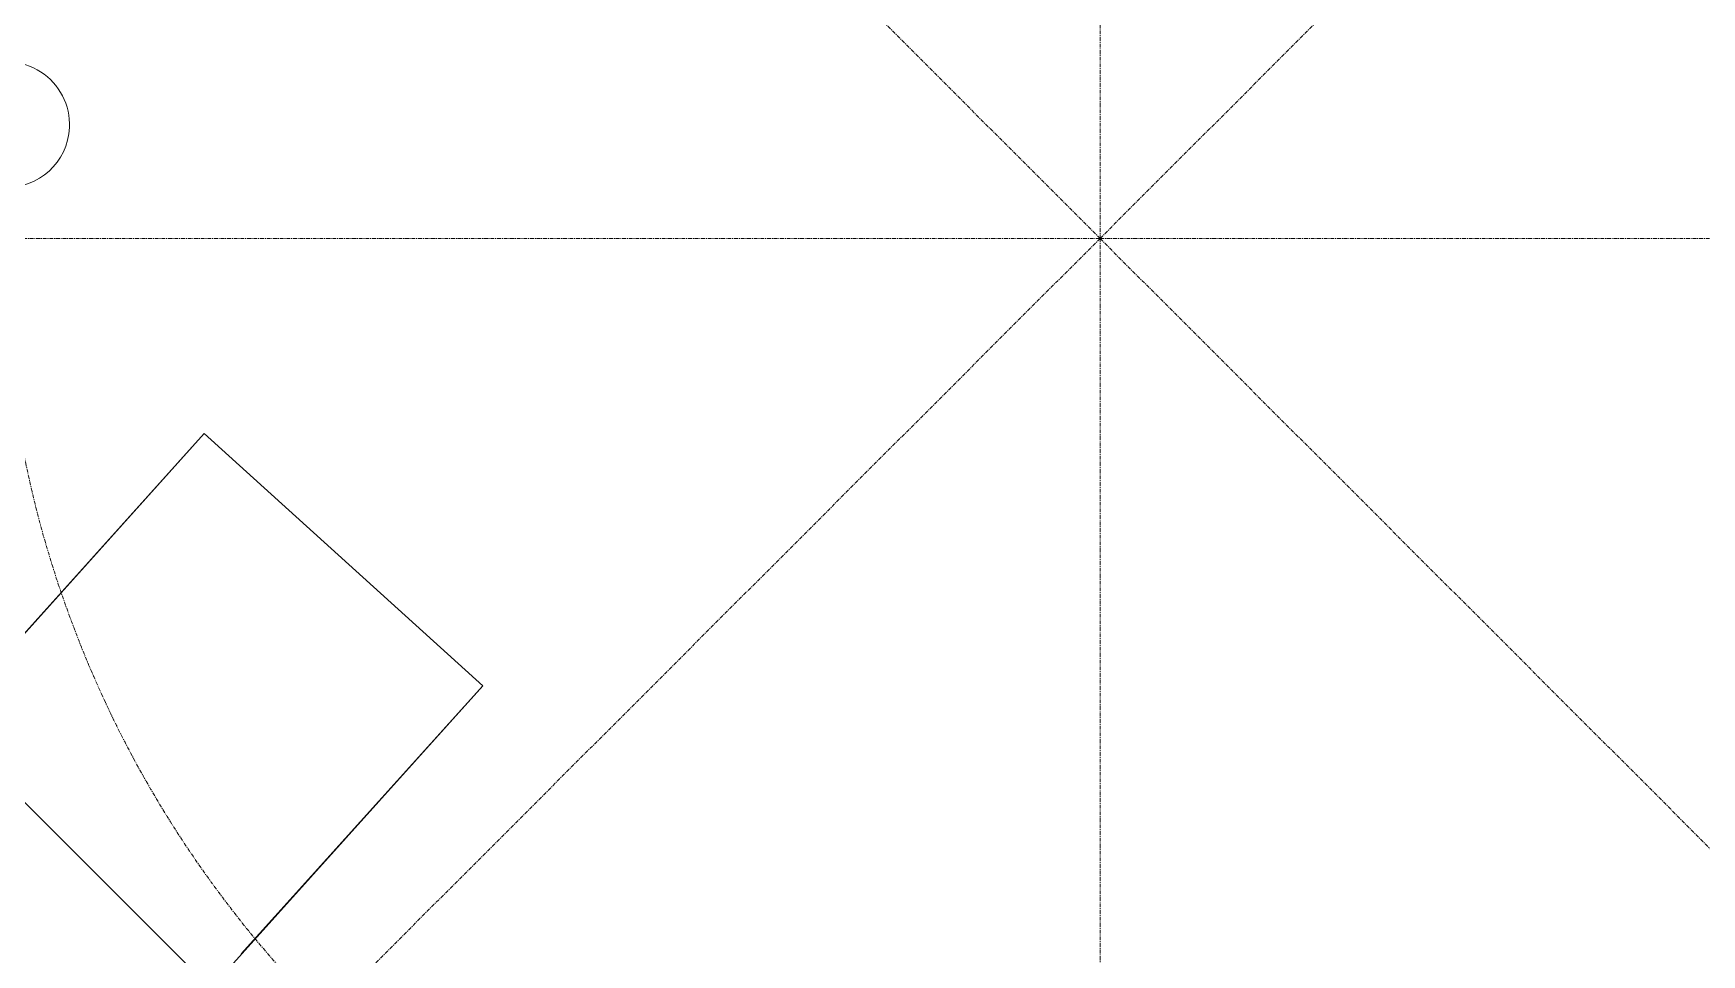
# Model space of a CAD drawing. Header units: millimetres. Extents: x 223 to 163467, y -12002 to 99672.
# Drawn here: x 115764 to 121085, y -2305 to 633 of the extents above; entities that cross this region are included whole.
import ezdxf

# ---------------------------------------------------------------- set-up
doc = ezdxf.new("R2010")
doc.units = ezdxf.units.MM
doc.linetypes.add('ADSK_Линия сетки', pattern=[21, 12, -3, 3, -3])
for name, color, linetype, lineweight in [('A-ANNO-DIMS', 7, 'Continuous', 9), ('S-GRID', 7, 'Continuous', 9), ('S-GRID-IDEN', 7, 'Continuous', 9)]:
    doc.layers.add(name, color=color, linetype=linetype, lineweight=lineweight)
for name, color, linetype in [('PDF _A-AREA', 7, 'Continuous'), ('PDF _A-DETL', 7, 'Continuous'), ('PDF _A-FLOR', 7, 'Continuous'), ('PDF _A-GLAZ-CWMG', 7, 'Continuous'), ('PDF _I-WALL', 7, 'Continuous')]:
    doc.layers.add(name, color=color, linetype=linetype)
doc.styles.add('GOST Common_I_6', font='ARIALN.TTF', dxfattribs={"height": 125})
doc.dimstyles.new('Диагональ_-_Gost_2_5мм', dxfattribs={"dimscale": 304.8, "dimtxt": 125.714375, "dimasz": 0.492126, "dimexe": 0.393701, "dimexo": 0.246063, "dimgap": 0.287073, "dimtad": 1, "dimdec": 0, "dimzin": 0, "dimdsep": 46, "dimtxsty": 'GOST Common_I_6', "dimsah": 1, "dimcen": 0.09, "dimdle": 0.393701, "dimazin": 0, "dimtfac": 1, "dimtdec": 4, "dimtix": 1, "dimtmove": 0, "dimatfit": 3, "dimfxl": 1, "dimtvp": 1, "dimtfill": 1, "dimtolj": 1, "dimtzin": 0, "dimarcsym": 2})

# ---------------------------------------------------------------- blocks, each defined once
blk = doc.blocks.new('*D333')
at = {"layer": 'A-ANNO-DIMS', "color": 0, "lineweight": -2, "transparency": 16777216}
for p, q in [((81110.1, 24600.2), (81311.7, 24398.7)), ((78830.9, 19097.7), (79115.9, 19097.7))]:
    blk.add_line(p, q, dxfattribs=at)
blk.add_arc((86612.7, 19097.7), 7616.7, 136.12837, 178.87163, dxfattribs=at)
at = {"layer": 'A-ANNO-DIMS', "color": 0, "transparency": 16777216}
for points in [[(81104, 24393.9), (81139.7, 24358.9), (81226.8, 24483.5)], [(79022.4, 19247.4), (78972.4, 19247.9), (78995.9, 19097.7)]]:
    blk.add_solid(points, dxfattribs=at)
at = {"layer": 'Defpoints', "color": 0, "transparency": 16777216}
for p in [(81057.1, 24653.2), (80016.4, 22906), (78755.9, 19097.7), (86612.7, 19097.7)]:
    blk.add_point(p, dxfattribs=at)
at = {"layer": 'A-ANNO-DIMS', "color": 0, "transparency": 16777216, "insert": (79437.1, 22069.9), "char_height": 125, "width": 588.088, "attachment_point": 5, "rotation": 67.5, "style": 'GOST Common_I_6', "bg_fill": 3, "box_fill_scale": 1.1, "bg_fill_color": 256, "bg_fill_true_color": 13158600, "bg_fill_transparency": 0}
blk.add_mtext('\\A1;45.00°', dxfattribs=at)
blk = doc.blocks.new('*D334')
at = {"layer": 'A-ANNO-DIMS', "color": 0, "lineweight": -2, "transparency": 16777216}
for p, q in [((86612.7, 26879.4), (86612.7, 26594.4)), ((81110.1, 24600.2), (81311.7, 24398.7))]:
    blk.add_line(p, q, dxfattribs=at)
blk.add_arc((86612.7, 19097.7), 7616.7, 91.12837, 133.87163, dxfattribs=at)
at = {"layer": 'A-ANNO-DIMS', "color": 0, "transparency": 16777216}
for points in [[(86462.4, 26737.9), (86462.9, 26687.9), (86612.7, 26714.4)], [(81351.4, 24570.7), (81316.4, 24606.4), (81226.8, 24483.5)]]:
    blk.add_solid(points, dxfattribs=at)
at = {"layer": 'Defpoints', "color": 0, "transparency": 16777216}
for p in [(86612.7, 26954.4), (84641.3, 26454.9), (81057.1, 24653.2), (86612.7, 19097.7)]:
    blk.add_point(p, dxfattribs=at)
at = {"layer": 'A-ANNO-DIMS', "color": 0, "transparency": 16777216, "insert": (83640.4, 26273.2), "char_height": 125, "width": 588.088, "attachment_point": 5, "rotation": 22.5, "style": 'GOST Common_I_6', "bg_fill": 3, "box_fill_scale": 1.1, "bg_fill_color": 256, "bg_fill_true_color": 13158600, "bg_fill_transparency": 0}
blk.add_mtext('\\A1;45.00°', dxfattribs=at)
blk = doc.blocks.new('*D335')
at = {"layer": 'A-ANNO-DIMS', "color": 0, "lineweight": -2, "transparency": 16777216}
for p, q in [((86612.7, 26879.4), (86612.7, 26594.4)), ((92115.2, 24600.2), (91913.7, 24398.7))]:
    blk.add_line(p, q, dxfattribs=at)
blk.add_arc((86612.7, 19097.7), 7616.7, 46.12837, 88.87163, dxfattribs=at)
at = {"layer": 'A-ANNO-DIMS', "color": 0, "transparency": 16777216}
for points in [[(86762.4, 26687.9), (86762.9, 26737.9), (86612.7, 26714.4)], [(91908.9, 24606.4), (91873.9, 24570.7), (91998.5, 24483.5)]]:
    blk.add_solid(points, dxfattribs=at)
at = {"layer": 'Defpoints', "color": 0, "transparency": 16777216}
for p in [(86612.7, 26954.4), (90421, 25693.9), (92168.2, 24653.2), (86612.7, 19097.7)]:
    blk.add_point(p, dxfattribs=at)
at = {"layer": 'A-ANNO-DIMS', "color": 0, "transparency": 16777216, "insert": (89584.9, 26273.2), "char_height": 125, "width": 588.088, "attachment_point": 5, "rotation": 337.5, "style": 'GOST Common_I_6', "bg_fill": 3, "box_fill_scale": 1.1, "bg_fill_color": 256, "bg_fill_true_color": 13158600, "bg_fill_transparency": 0}
blk.add_mtext('\\A1;45.00°', dxfattribs=at)
blk = doc.blocks.new('*D336')
at = {"layer": 'A-ANNO-DIMS', "color": 0, "lineweight": -2, "transparency": 16777216}
for p, q in [((92115.2, 24600.2), (91913.7, 24398.7)), ((94394.4, 19097.7), (94109.4, 19097.7))]:
    blk.add_line(p, q, dxfattribs=at)
blk.add_arc((86612.7, 19097.7), 7616.7, 1.12837, 43.87163, dxfattribs=at)
at = {"layer": 'A-ANNO-DIMS', "color": 0, "transparency": 16777216}
for points in [[(92085.7, 24358.9), (92121.4, 24393.9), (91998.5, 24483.5)], [(94252.9, 19247.9), (94202.9, 19247.4), (94229.4, 19097.7)]]:
    blk.add_solid(points, dxfattribs=at)
at = {"layer": 'Defpoints', "color": 0, "transparency": 16777216}
for p in [(92168.2, 24653.2), (93969.9, 21069), (86612.7, 19097.7), (94469.4, 19097.7)]:
    blk.add_point(p, dxfattribs=at)
at = {"layer": 'A-ANNO-DIMS', "color": 0, "transparency": 16777216, "insert": (93788.2, 22069.9), "char_height": 125, "width": 588.088, "attachment_point": 5, "rotation": 292.5, "style": 'GOST Common_I_6', "bg_fill": 3, "box_fill_scale": 1.1, "bg_fill_color": 256, "bg_fill_true_color": 13158600, "bg_fill_transparency": 0}
blk.add_mtext('\\A1;45.00°', dxfattribs=at)
blk = doc.blocks.new('*D337')
at = {"layer": 'A-ANNO-DIMS', "color": 0, "lineweight": -2, "transparency": 16777216}
for p, q in [((94394.4, 19097.7), (94109.4, 19097.7)), ((92115.2, 13595.1), (91913.7, 13796.7))]:
    blk.add_line(p, q, dxfattribs=at)
blk.add_arc((86612.7, 19097.7), 7616.7, 316.12837, 358.87163, dxfattribs=at)
at = {"layer": 'A-ANNO-DIMS', "color": 0, "transparency": 16777216}
for points in [[(94202.9, 18947.9), (94252.9, 18947.4), (94229.4, 19097.7)], [(92121.4, 13801.4), (92085.7, 13836.4), (91998.5, 13711.8)]]:
    blk.add_solid(points, dxfattribs=at)
at = {"layer": 'Defpoints', "color": 0, "transparency": 16777216}
for p in [(86612.7, 19097.7), (94469.4, 19097.7), (93209, 15289.3), (92168.2, 13542.1)]:
    blk.add_point(p, dxfattribs=at)
at = {"layer": 'A-ANNO-DIMS', "color": 0, "transparency": 16777216, "insert": (93511, 16240.3), "char_height": 125, "width": 588.088, "attachment_point": 5, "rotation": 67.5, "style": 'GOST Common_I_6', "bg_fill": 3, "box_fill_scale": 1.1, "bg_fill_color": 256, "bg_fill_true_color": 13158600, "bg_fill_transparency": 0}
blk.add_mtext('\\A1;45.00°', dxfattribs=at)
blk = doc.blocks.new('*D338')
at = {"layer": 'A-ANNO-DIMS', "color": 0, "lineweight": -2, "transparency": 16777216}
for p, q in [((92115.2, 13595.1), (91913.7, 13796.7)), ((86612.7, 11315.9), (86612.7, 11600.9))]:
    blk.add_line(p, q, dxfattribs=at)
blk.add_arc((86612.7, 19097.7), 7616.7, 271.12837, 313.87163, dxfattribs=at)
at = {"layer": 'A-ANNO-DIMS', "color": 0, "transparency": 16777216}
for points in [[(91873.9, 13624.6), (91908.9, 13588.9), (91998.5, 13711.8)], [(86762.9, 11457.4), (86762.4, 11507.4), (86612.7, 11480.9)]]:
    blk.add_solid(points, dxfattribs=at)
at = {"layer": 'Defpoints', "color": 0, "transparency": 16777216}
for p in [(86612.7, 19097.7), (92168.2, 13542.1), (88584, 11740.4), (86612.7, 11240.9)]:
    blk.add_point(p, dxfattribs=at)
at = {"layer": 'A-ANNO-DIMS', "color": 0, "transparency": 16777216, "insert": (89470.1, 12199.3), "char_height": 125, "width": 588.088, "attachment_point": 5, "rotation": 22.5, "style": 'GOST Common_I_6', "bg_fill": 3, "box_fill_scale": 1.1, "bg_fill_color": 256, "bg_fill_true_color": 13158600, "bg_fill_transparency": 0}
blk.add_mtext('\\A1;45.00°', dxfattribs=at)
blk = doc.blocks.new('*D339')
at = {"layer": 'A-ANNO-DIMS', "color": 0, "lineweight": -2, "transparency": 16777216}
for p, q in [((78830.9, 19097.7), (79115.9, 19097.7)), ((81110.1, 13595.1), (81311.7, 13796.7))]:
    blk.add_line(p, q, dxfattribs=at)
blk.add_arc((86612.7, 19097.7), 7616.7, 181.12837, 223.87163, dxfattribs=at)
at = {"layer": 'A-ANNO-DIMS', "color": 0, "transparency": 16777216}
for points in [[(78972.4, 18947.4), (79022.4, 18947.9), (78995.9, 19097.7)], [(81139.7, 13836.4), (81104, 13801.4), (81226.8, 13711.8)]]:
    blk.add_solid(points, dxfattribs=at)
at = {"layer": 'Defpoints', "color": 0, "transparency": 16777216}
for p in [(78755.9, 19097.7), (86612.7, 19097.7), (79255.5, 17126.3), (81057.1, 13542.1)]:
    blk.add_point(p, dxfattribs=at)
at = {"layer": 'A-ANNO-DIMS', "color": 0, "transparency": 16777216, "insert": (79714.3, 16240.3), "char_height": 125, "width": 588.088, "attachment_point": 5, "rotation": 292.5, "style": 'GOST Common_I_6', "bg_fill": 3, "box_fill_scale": 1.1, "bg_fill_color": 256, "bg_fill_true_color": 13158600, "bg_fill_transparency": 0}
blk.add_mtext('\\A1;45.00°', dxfattribs=at)
blk = doc.blocks.new('*D340')
at = {"layer": 'A-ANNO-DIMS', "color": 0, "lineweight": -2, "transparency": 16777216}
for p, q in [((81110.1, 13595.1), (81311.7, 13796.7)), ((86612.7, 11315.9), (86612.7, 11600.9))]:
    blk.add_line(p, q, dxfattribs=at)
blk.add_arc((86612.7, 19097.7), 7616.7, 226.12837, 268.87163, dxfattribs=at)
at = {"layer": 'A-ANNO-DIMS', "color": 0, "transparency": 16777216}
for points in [[(81316.4, 13588.9), (81351.4, 13624.6), (81226.8, 13711.8)], [(86462.9, 11507.4), (86462.4, 11457.4), (86612.7, 11480.9)]]:
    blk.add_solid(points, dxfattribs=at)
at = {"layer": 'Defpoints', "color": 0, "transparency": 16777216}
for p in [(86612.7, 19097.7), (81057.1, 13542.1), (82804.3, 12501.4), (86612.7, 11240.9)]:
    blk.add_point(p, dxfattribs=at)
at = {"layer": 'A-ANNO-DIMS', "color": 0, "transparency": 16777216, "insert": (83755.3, 12199.3), "char_height": 125, "width": 588.088, "attachment_point": 5, "rotation": 337.5, "style": 'GOST Common_I_6', "bg_fill": 3, "box_fill_scale": 1.1, "bg_fill_color": 256, "bg_fill_true_color": 13158600, "bg_fill_transparency": 0}
blk.add_mtext('\\A1;45.00°', dxfattribs=at)
blk = doc.blocks.new('Ось сетки - D8-489723-1 этаж')
at = {"layer": 'S-GRID-IDEN'}
for start, end in [(360, 180), (180, 360)]:
    blk.add_arc((0, 0), 4, start, end, dxfattribs=at)
blk = doc.blocks.new('оси')
at = {"layer": 'S-GRID', "linetype": 'ADSK_Линия сетки'}
for q in [(86612.7, 27920.3), (80374.1, 25336.2), (77921.9, 19097.7), (80436.2, 12921.1), (86612.7, 8288.8), (95262.1, 19097.7), (92851.2, 12859.1)]:
    blk.add_line((86612.7, 19097.7), q, dxfattribs=at)
blk.add_arc((86612.7, 19097.7), 6000, 192.09621, 182.95219, dxfattribs=at)
at = {"layer": 'A-ANNO-DIMS'}
dim = blk.add_angular_dim_3p(base=(80016.4, 22906), center=(86612.7, 19097.7), p1=(81057.1, 24653.2), p2=(78755.9, 19097.7), dimstyle='Диагональ_-_Gost_2_5мм', override={"dimpost": '<>', "dimfxl": 6013.290219}, dxfattribs=at)
dim.commit()
dim.dimension.update_dxf_attribs({"geometry": '*D333', "text_midpoint": (79437.1, 22069.9)})
dim = blk.add_angular_dim_3p(base=(84641.3, 26454.9), center=(86612.7, 19097.7), p1=(86612.7, 26954.4), p2=(81057.1, 24653.2), dimstyle='Диагональ_-_Gost_2_5мм', override={"dimpost": '<>', "dimfxl": 6013.290219}, dxfattribs=at)
dim.commit()
dim.dimension.update_dxf_attribs({"geometry": '*D334', "text_midpoint": (83640.4, 26273.2)})
at = {"layer": 'S-GRID-IDEN', "xscale": 49.99999999999998, "yscale": 49.99999999999998, "zscale": 49.99999999999998, "rotation": 357.3315052165576}
blk.add_blockref('Ось сетки - D8-489723-1 этаж', (83125.8, 19460.4), dxfattribs=at)
at = {"layer": 'A-ANNO-DIMS'}
dim = blk.add_angular_dim_3p(base=(90421, 25693.9), center=(86612.7, 19097.7), p1=(92168.2, 24653.2), p2=(86612.7, 26954.4), dimstyle='Диагональ_-_Gost_2_5мм', override={"dimpost": '<>', "dimfxl": 6013.290219}, dxfattribs=at)
dim.commit()
dim.dimension.update_dxf_attribs({"geometry": '*D335', "text_midpoint": (89584.9, 26273.2)})
dim = blk.add_angular_dim_3p(base=(93969.9, 21069), center=(86612.7, 19097.7), p1=(94469.4, 19097.7), p2=(92168.2, 24653.2), dimstyle='Диагональ_-_Gost_2_5мм', override={"dimpost": '<>', "dimfxl": 6013.290219}, dxfattribs=at)
dim.commit()
dim.dimension.update_dxf_attribs({"geometry": '*D336', "text_midpoint": (93788.2, 22069.9)})
dim = blk.add_angular_dim_3p(base=(93209, 15289.3), center=(86612.7, 19097.7), p1=(92168.2, 13542.1), p2=(94469.4, 19097.7), dimstyle='Диагональ_-_Gost_2_5мм', override={"dimpost": '<>', "dimfxl": 6013.290219}, dxfattribs=at)
dim.commit()
dim.dimension.update_dxf_attribs({"geometry": '*D337', "text_midpoint": (93511, 16240.3)})
dim = blk.add_angular_dim_3p(base=(88584, 11740.4), center=(86612.7, 19097.7), p1=(86612.7, 11240.9), p2=(92168.2, 13542.1), dimstyle='Диагональ_-_Gost_2_5мм', override={"dimpost": '<>', "dimfxl": 6013.290219}, dxfattribs=at)
dim.commit()
dim.dimension.update_dxf_attribs({"geometry": '*D338', "text_midpoint": (89470.1, 12199.3)})
dim = blk.add_angular_dim_3p(base=(79255.5, 17126.3), center=(86612.7, 19097.7), p1=(78755.9, 19097.7), p2=(81057.1, 13542.1), dimstyle='Диагональ_-_Gost_2_5мм', override={"dimpost": '<>', "dimfxl": 6013.290219}, dxfattribs=at)
dim.commit()
dim.dimension.update_dxf_attribs({"geometry": '*D339', "text_midpoint": (79714.3, 16240.3)})
dim = blk.add_angular_dim_3p(base=(82804.3, 12501.4), center=(86612.7, 19097.7), p1=(81057.1, 13542.1), p2=(86612.7, 11240.9), dimstyle='Диагональ_-_Gost_2_5мм', override={"dimpost": '<>', "dimfxl": 6013.290219}, dxfattribs=at)
dim.commit()
dim.dimension.update_dxf_attribs({"geometry": '*D340', "text_midpoint": (83755.3, 12199.3)})
at = {"layer": 'S-GRID', "linetype": 'ADSK_Линия сетки'}
blk.add_line((86612.7, 19097.7), (92789.2, 25274.2), dxfattribs=at)
blk.add_arc((86612.7, 19097.7), 3500, 177.3315, 161.4375, dxfattribs=at)

msp = doc.modelspace()

# ---------------------------------------------------------------- linework, layer by layer
at = {"layer": 'PDF _A-AREA', "lineweight": 15}
msp.add_arc((119161.7, -17.4), 7071.7, 0, 180, dxfattribs=at)
at = {"layer": 'PDF _A-DETL', "lineweight": 15}
msp.add_lwpolyline([(115504.4, -1536.3), (116308.7, -643.1), (117197.7, -1447.4), (116325.7, -2416.8)], dxfattribs=at)
msp.add_circle((119166.2, -18.8), 6849.5, dxfattribs=at)
at = {"layer": 'PDF _A-FLOR', "lineweight": 15}
msp.add_lwpolyline([(112291, -1691.6, 0.887105), (126233.3, -17.4, 1), (112090, -17.4, 0.058045), (112279.3, -1642.8)], format="xyb", dxfattribs=at)
msp.add_lwpolyline([(115517.1, -1523.6), (116308.7, -643.1), (117197.7, -1447.4), (116427.3, -2302.5)], dxfattribs=at)
at = {"layer": 'PDF _A-GLAZ-CWMG', "lineweight": 15}
msp.add_lwpolyline([(115682.2, -1764.9), (116329.9, -2412.6)], dxfattribs=at)
at = {"layer": 'PDF _I-WALL', "lineweight": 15}
msp.add_lwpolyline([(112610.2, -2622.8, 0.826633), (126212.2, -17.4, 1), (112111.1, -17.4, 0.052683), (112266.8, -1490.8)], format="xyb", dxfattribs=at)

# ---------------------------------------------------------------- next in the draw order: block references
at = {"lineweight": 15}
msp.add_blockref('оси', (32553.5, -19118.5), dxfattribs=at)

doc.saveas('drawing.dxf')
